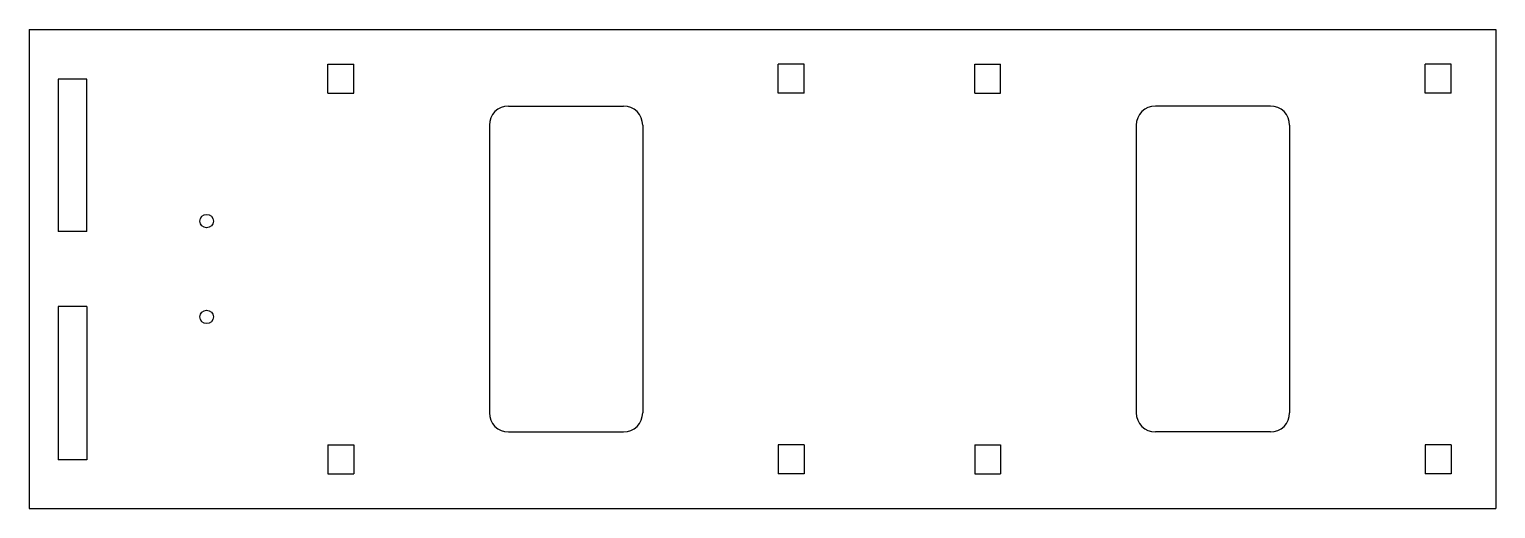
# Model space of a CAD drawing. Extents: x -6 to 300, y 0 to 100.
import ezdxf

# ---------------------------------------------------------------- set-up
doc = ezdxf.new("R2010")
doc.units = 0
doc.layers.add('VISIBLE', color=7, linetype='CONTINUOUS')

msp = doc.modelspace()

# ---------------------------------------------------------------- linework, layer by layer
at = {"layer": 'VISIBLE'}
for p, q in [((-6, 100), (300, 100)), ((-6, 100), (-6, 0)), ((300, 100), (300, 0)), ((56.3, 86.7), (56.3, 92.7)), ((56.3, 92.7), (61.7, 92.7)), ((61.7, 86.7), (61.7, 92.7)), ((150.3, 86.7), (150.3, 92.7)), ((155.7, 92.7), (150.3, 92.7)), ((155.7, 86.7), (155.7, 92.7)), ((191.3, 86.7), (191.3, 92.7)), ((191.3, 92.7), (196.7, 92.7)), ((196.7, 86.7), (196.7, 92.7)), ((285.3, 86.7), (285.3, 92.7)), ((290.7, 92.7), (285.3, 92.7)), ((290.7, 86.7), (290.7, 92.7)), ((0, 89.6), (0, 57.8)), ((6, 89.6), (0, 89.6)), ((6, 57.8), (6, 89.6)), ((56.3, 86.7), (61.7, 86.7)), ((155.7, 86.7), (150.3, 86.7)), ((191.3, 86.7), (196.7, 86.7)), ((290.7, 86.7), (285.3, 86.7)), ((94, 84), (118, 84)), ((253, 84), (229, 84)), ((90, 80), (90, 20)), ((122, 80), (122, 20)), ((225, 80), (225, 20)), ((257, 80), (257, 20)), ((6, 57.8), (0, 57.8)), ((0, 42.2), (0, 10.2)), ((6, 42.2), (0, 42.2)), ((6, 42.2), (6, 10.2)), ((94, 16), (118, 16)), ((253, 16), (229, 16)), ((56.3, 13.3), (56.3, 7.3)), ((56.3, 13.3), (61.7, 13.3)), ((61.7, 13.3), (61.7, 7.3)), ((150.3, 13.3), (150.3, 7.3)), ((155.7, 13.3), (150.3, 13.3)), ((155.7, 13.3), (155.7, 7.3)), ((191.3, 13.3), (191.3, 7.3)), ((191.3, 13.3), (196.7, 13.3)), ((196.7, 13.3), (196.7, 7.3)), ((285.3, 13.3), (285.3, 7.3)), ((290.7, 13.3), (285.3, 13.3)), ((290.7, 13.3), (290.7, 7.3)), ((6, 10.2), (0, 10.2)), ((56.3, 7.3), (61.7, 7.3)), ((155.7, 7.3), (150.3, 7.3)), ((191.3, 7.3), (196.7, 7.3)), ((290.7, 7.3), (285.3, 7.3)), ((-6, 0), (300, 0))]:
    msp.add_line(p, q, dxfattribs=at)
for centre in [(31, 60), (31, 40)]:
    msp.add_circle(centre, 1.4, dxfattribs=at)
for centre, start, end in [((94, 80), 90, 180), ((118, 80), 0, 90), ((229, 80), 90, 180), ((253, 80), 0, 90), ((94, 20), 180, 270), ((118, 20), 270, 0), ((229, 20), 180, 270), ((253, 20), 270, 0)]:
    msp.add_arc(centre, 4, start, end, dxfattribs=at)

doc.saveas('drawing.dxf')
